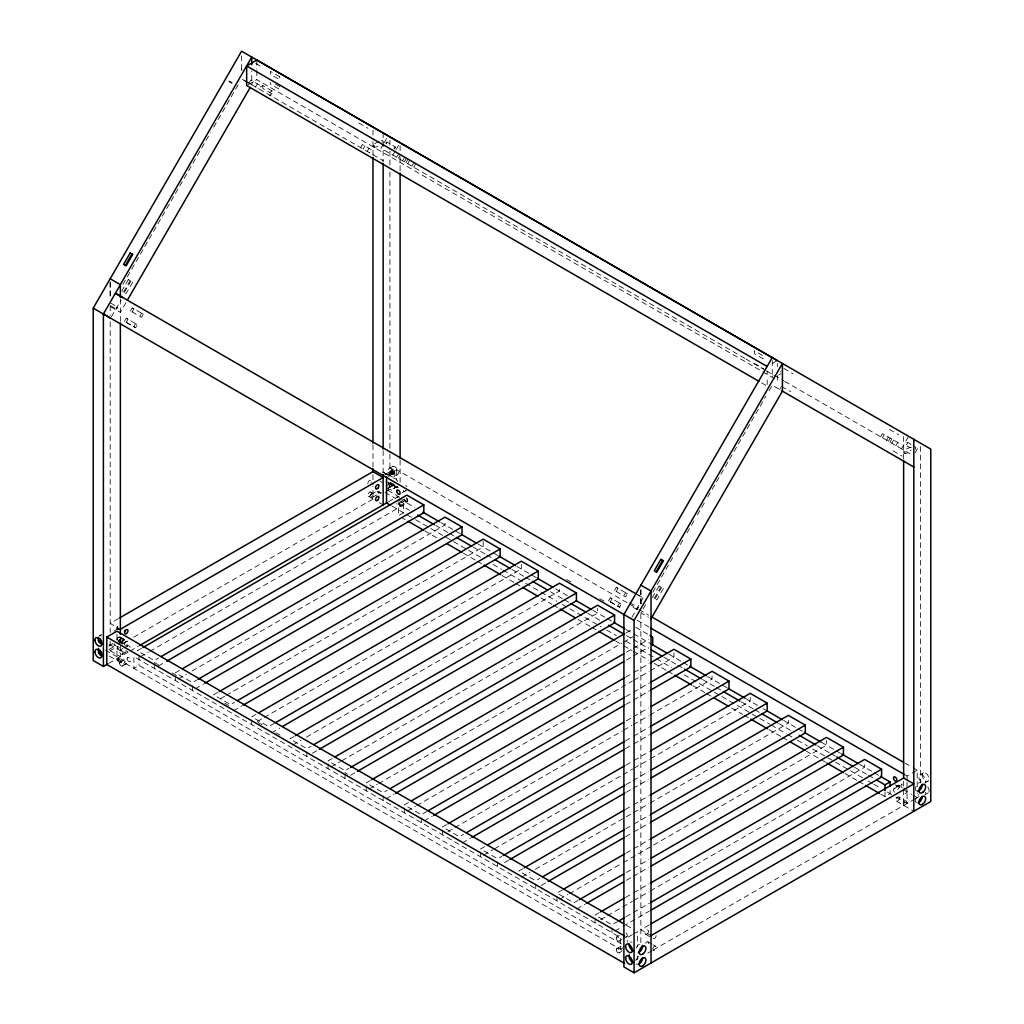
<?xml version="1.0" encoding="UTF-8"?>
<svg xmlns="http://www.w3.org/2000/svg" width="1024" height="1024" viewBox="0 0 1024 1024"><rect width="100%" height="100%" fill="white"/><g stroke="black" fill="none" stroke-linecap="round" stroke-linejoin="round"><path stroke-width="0.75" stroke-dasharray="5 3.75" d="M110.182 295.706L110.182 280.32L110.182 296.346M640.858 603.622L640.858 586.714M393.907 148.429L395.482 147.034L394.33 149.03M381.453 140.8L382.515 140.467L383.117 142.016M772.25 376.32L773.094 375.834M780.762 371.187L780.838 371.981M385.446 143.27L386.867 142.003L395.354 146.906M122.918 284.403L210.522 132.685M213.709 127.168L239.987 81.651M123.584 292.058L130.176 280.64M124.326 292.493L130.918 281.075M111.373 316.8L120.973 300.198M248.986 83.162L250.79 80.051L259.917 85.325L258.125 88.435M251.533 84.634L253.325 81.523M125.926 302.694L120.358 312.346L110.182 306.47M255.578 86.976L257.382 83.853M124.442 321.344L126.234 318.234L137.357 324.659L135.565 327.77L124.442 321.344L135.565 327.77M130.445 310.963L132.237 307.853L143.36 314.278L141.555 317.389L130.445 310.963L132.237 312L134.042 308.89L132.237 307.853M126.234 322.381L128.038 319.27L126.234 318.234M133.76 326.72L135.565 323.61L137.357 324.659M360.602 147.61L362.406 144.499L371.533 149.773L369.741 152.883M363.149 149.082L364.941 145.958M367.194 151.411L368.998 148.301M383.322 144.115L380.915 148.262L744.998 358.464M384.115 142.72L388.109 135.808M392.909 155.187L395.302 151.027M396.109 149.645L400.102 142.72M396.582 157.299L398.374 154.189M398.374 158.349L400.179 155.226M402.573 160.768L404.378 157.645M404.378 161.805L406.17 158.694M405.901 162.688L407.706 159.578M407.706 163.725L409.498 160.614M411.904 166.144L413.696 163.034M413.696 167.194L415.501 164.07M608.486 600.806L610.291 597.696L621.402 604.122L619.61 607.232L608.486 600.806L619.61 607.232M614.49 590.426L616.282 587.315L627.405 593.741L625.613 596.851L614.49 590.426L616.282 591.462L618.086 588.352L616.282 587.315M610.278 601.843L612.083 598.733L610.291 597.696M617.805 606.182L619.61 603.072L621.402 604.122M631.872 617.306L643.072 597.939L637.082 594.458M645.632 604.582L640.858 612.851L648.486 617.254M652.8 592.166L672.704 557.683M675.891 552.166L683.059 539.75M687.04 532.851L694.208 520.435M697.395 514.918L704.563 502.515M707.75 496.998L765.875 396.301M769.062 390.784L772.25 385.267L782.208 391.014M654.259 598.451L660.851 587.021M655.002 598.874L661.594 587.456M779.661 389.542L780.864 387.469M880.627 436.762L882.432 433.651L899.546 443.533L897.741 446.656M882.432 437.811L884.224 434.688M886.618 440.23L888.422 437.12M888.422 441.267L890.214 438.157M889.958 442.15L891.75 439.04M891.75 443.187L893.555 440.077M895.949 445.606L897.741 442.496M901.414 448.768L908.608 436.314M915.008 452.928L919.002 446.003M386.496 143.872L386.867 142.003M117.939 646.438L117.107 648.179L117.67 648.986L119.219 647.616L117.299 648.819L118.042 646.362M379.277 141.645C367.731 145.19 374.387 151.373 381.683 143.027M374.426 147.226L374.426 145.843L373.222 145.152M115.674 645.645L113.818 643.814L114.65 645.325L115.917 645.453L108.89 649.562M911.155 447.296C900.288 449.446 902.31 458.304 911.155 450.074M905.088 453.568L905.088 452.186L903.898 451.494M398.144 487.386L397.222 487.629L385.011 480.589M915.251 449.434L915.981 447.539L912.218 445.312M247.936 84.813L256.832 79.68L753.805 366.592M260.224 87.014L262.771 85.542L272.09 90.931L272.09 93.862L269.555 95.334M269.555 92.403L272.09 90.931M118.477 618.56L110.182 623.347L119.078 628.493A1.344 0.768 60 0 0 118.694 629.696M389.414 468.352L392.806 466.406M390.49 470.618L393.152 469.568L394.688 471.283L394.829 473.318L393.562 474.061L392.166 474.368L390.63 472.653L390.49 470.618L393.152 469.568M385.728 474.125L392.435 470.259M114.01 631.04L119.424 627.904M390.63 472.653L391.898 471.91L391.757 469.875M387.814 474.803L396.71 469.67L627.891 603.136M393.562 474.061L393.421 472.026L394.688 471.283M388.826 476.032L394.163 472.947M392.166 474.368L394.829 473.318M393.83 476.851A4.8 2.765 60 0 0 392.755 469.568A4.8 2.765 60 0 0 388.288 471.398A4.8 2.765 60 0 0 393.83 476.851L397.222 474.893A4.8 2.765 60 0 0 396.147 467.61A4.8 2.765 60 0 0 391.68 469.44A4.8 2.765 60 0 0 397.222 474.893M108.774 645.939L112.845 643.584M118.208 640.486L120.922 638.925M371.008 494.49L376.435 491.354M387.226 485.133L391.283 482.79M390.758 484.442L392.038 483.712L393.574 485.427L394.957 485.12L392.294 486.17L390.758 484.442L390.618 482.406M118.451 644.058L122.522 641.702M372.608 497.267L376.678 494.912M387.597 488.614L394.291 484.749A1.6 0.922 60 0 1 392.704 483.968M392.294 486.17L393.574 485.427M110.182 641.178L110.182 650.752L117.094 646.758M122.624 643.571L128.166 640.371M133.696 637.184L372.979 499.034L372.979 486.259M387.315 490.752L389.926 489.242L393.741 491.443M394.291 488.307L397.683 486.349A4.8 2.765 60 0 1 392.909 484.25M119.859 650.253L122.714 648.614M123.674 648.051L127.795 645.67M122.24 654.374A2.394 1.382 60 0 0 121.843 650.79A2.394 1.382 60 0 0 119.526 651.52A2.394 1.382 60 0 0 122.24 654.374L127.629 651.251M402.15 492.787L407.232 489.856M108.621 663.411L128.653 651.84M130.035 651.034L138.33 646.246M388.365 501.901L397.491 496.627M141.453 648.358L137.306 650.752L154.266 660.544L158.413 658.15M119.898 661.965L127.526 657.562M398.4 503.923L403.494 500.992L403.494 512.742L398.4 515.674L398.4 503.923L409.459 510.31M122.509 665.971L130.138 661.568M399.603 506.01L407.232 501.594A2.394 1.382 60 0 0 406.477 497.882M140.07 656.986L148.365 652.198M149.747 651.405L406.886 502.95L406.886 498.253M621.453 943.974L139.008 665.434L133.914 668.378L133.914 656.627L620.506 937.562L620.506 949.312L624.32 947.11M158.413 665.984L165.325 661.99M179.597 670.387L175.45 672.781L192.41 682.573L196.557 680.179M178.214 679.014L186.509 674.227M192.038 671.027L445.03 524.979L445.03 520.269M195.174 688.806L203.469 684.019M772.25 363.546L777.331 360.602L777.331 366.63M217.754 692.403L213.606 694.81L230.554 704.589L234.701 702.195M778.547 375.053L780.966 373.645M220.518 698.65L224.666 696.256M226.048 695.45L483.174 546.995L483.174 540.736M233.318 710.822L241.613 706.035M255.898 714.432L251.75 716.826L268.71 726.618L274.24 723.43M257.28 721.472L262.81 718.272M264.192 717.478L521.331 569.024L521.331 564.326M271.475 732.851L279.77 728.064M294.042 736.461L289.894 738.854L306.854 748.646L311.002 746.253M292.659 745.088L300.954 740.301M306.483 737.101L559.475 591.04L559.475 586.342M312.384 753.28L317.914 750.093M332.186 758.477L328.038 760.87L344.998 770.662L349.146 768.269M330.803 767.117L340.493 761.523M341.875 760.73L597.619 613.069L597.619 608.371M350.528 775.309L356.058 772.109M370.342 780.506L366.195 782.899L383.142 792.691L387.29 790.298M626.086 632.845L632.998 628.864M368.96 789.133L377.254 784.346M378.637 783.552L621.939 643.072M623.322 642.278L632.998 636.685M626.458 652.211L631.987 649.024M633.37 648.23L648.576 639.45M385.907 798.925L394.202 794.138M626.458 660.045L631.987 656.858M633.37 656.051L648.576 647.283M408.486 802.534L404.339 804.928L421.299 814.72L426.829 811.52M625.523 677.222L632.435 673.229M633.818 672.435L649.037 663.654M407.104 811.162L415.398 806.374M416.781 805.568L632.435 681.062M633.818 680.269L649.037 671.488M650.419 670.682L673.92 657.114L673.92 650.854M625.894 696.589L649.395 683.021M424.064 820.954L432.358 816.154M625.894 704.422L649.395 690.854M446.63 824.55L442.483 826.944L459.443 836.736L463.59 834.342M626.355 720.794L631.885 717.606M633.267 716.8L648.474 708.032M448.013 831.59L453.542 828.39M454.925 827.597L622.208 731.021M623.59 730.227L631.885 725.44M633.267 724.634L648.474 715.853M649.856 715.059L712.064 679.142L712.064 674.445M625.331 740.966L632.243 736.973M633.626 736.166L648.832 727.398M462.208 842.97L470.502 838.182M625.331 748.787L632.243 744.806M633.626 744L648.832 735.219M484.787 846.579L480.64 848.973L497.587 858.765L501.734 856.371M625.792 765.171L632.704 761.178M634.086 760.384L649.293 751.603M483.405 855.206L493.082 849.626M494.464 848.819L621.645 775.398M623.027 774.592L632.704 769.011M634.086 768.205L649.293 759.437M650.675 758.63L750.208 701.171L750.208 696.474M626.15 784.538L631.68 781.338M633.062 780.544L648.269 771.763M504.499 862.605L508.646 860.211M626.15 792.371L631.68 789.171M633.062 788.378L648.269 779.597M522.931 868.608L518.784 871.002L535.731 880.781L539.878 878.387M625.229 809.536L632.141 805.555M633.523 804.749L648.73 795.968M521.549 877.235L529.843 872.448M535.373 869.248L632.141 813.376M633.523 812.582L648.73 803.802M650.112 803.008L788.352 723.187L788.352 718.49M625.6 828.902L632.512 824.922M633.894 824.115L649.101 815.334M541.261 885.427L546.79 882.227M625.6 836.736L632.512 832.742M633.894 831.949L649.101 823.168M562.458 889.83L556.928 893.018L573.888 902.81L578.035 900.416M626.048 853.12L649.549 839.552M559.693 899.251L567.987 894.464M569.37 893.67L621.901 863.347M623.283 862.541L826.509 745.216L826.509 740.518M626.419 872.486L631.949 869.286M633.331 868.493L648.538 859.712M576.653 909.043L584.947 904.256M626.419 880.307L631.949 877.12M633.331 876.326L648.538 867.546M599.219 912.653L595.072 915.046L612.032 924.838L617.562 921.638M625.485 897.485L632.397 893.491M633.779 892.698L648.986 883.917M600.602 919.68L606.131 916.493M607.514 915.699L632.397 901.325M633.779 900.531L648.986 891.75M650.368 890.957L864.653 767.245L864.653 760.973M625.856 916.851L649.357 903.283M614.797 931.072L621.709 927.078M623.091 926.285L649.357 911.117M616.768 936.947L619.315 935.488M619.162 941.107L621.709 939.635M622.976 938.906L626.79 936.704M632.371 934.63L627.29 937.562L627.29 942.131M633.651 933.888L637.466 931.686L637.466 946.918M649.152 924.941L640.858 929.728L651.021 935.603M904.269 774.451L907.034 776.051L910.848 773.85M912.128 773.107L917.21 770.176L917.21 791.488M616.768 948.698L621.85 945.766M894.08 788.595L901.709 784.192M920.09 774.746L923.482 772.787M880.845 794.214L884.992 796.608L890.086 793.664L890.086 787.802M619.162 952.858L621.709 951.386M924.506 783.232L927.898 781.274A4.8 2.765 60 0 0 926.81 773.99A4.8 2.765 60 0 0 922.355 775.821A4.8 2.765 60 0 0 927.898 781.274M635.635 960.154L638.246 958.643M647.77 953.152L651.917 950.746M653.299 949.952L914.086 799.386M914.662 799.053L920.602 795.622M928.346 792.742L924.954 794.688A4.8 2.765 60 0 0 925.67 792.218M398.042 487.462C396.582 488.218 396.518 485.158 397.222 487.629M241.997 69.338L241.69 70.49M641.28 603.162L640.883 604.032M637.478 609.754L631.04 606.221M911.002 444.621C905.523 438.605 903.386 447.142 911.014 447.386M906.176 444.595L907.366 443.904L907.366 442.522M117.798 307.123L116.595 307.814L116.595 309.21L117.926 307.251L110.528 302.938M638.515 607.949L637.274 608.077L637.094 609.715M762.445 355.43L754.445 350.822L754.445 353.754L763.776 359.142L763.776 356.198M255.731 63.526L262.323 67.328M358.81 123.034L367.949 128.307M783.859 368.435L792.998 373.709M889.485 429.414L898.611 434.688M275.725 84.224L279.718 86.528L279.718 89.459L270.4 84.083L270.4 82.611M754.445 363.546L763.776 368.922M745.907 358.989L765.76 370.445M766.669 370.97L783.757 380.838M784.666 381.363L912.026 454.899M755.187 367.398L774.566 378.586M781.453 386.432L790.592 391.706M893.069 450.88L902.208 456.154M272.09 93.862L262.771 88.486L262.771 85.542M246.669 81.818L241.574 78.886L383.142 160.627M247.936 82.56L251.75 84.762L251.75 70.912M761.626 382.861L767.168 386.061M637.53 594.739L643.072 597.939M629.824 602.739L638.298 607.642M629.274 603.942L637.581 608.73M638.963 609.536L648.653 615.13M904.755 762.982L911.667 766.976M913.062 767.782L917.21 770.176M110.541 305.702L116.595 309.21M383.846 472.371L387.238 474.33M566.502 579.443L572.032 582.63M599.718 598.618L605.261 601.818M637.094 620.198L649.562 627.392M635.763 627.264L648.806 634.79M380.186 481.331L382.438 482.624M387.84 490.33L397.325 495.821M402.829 498.982L405.542 500.544A1.6 0.922 -60 0 1 405.03 503.04A1.6 0.922 -60 0 1 403.635 502.234A1.6 0.922 -60 0 1 405.542 500.544M898.957 785.267A2.394 1.382 -60 0 1 898.086 789.005A2.394 1.382 -60 0 1 896.09 787.648A2.394 1.382 -60 0 1 898.957 785.267L905.318 788.928M399.475 498.675L414.707 507.469M440.819 522.534L461.99 534.758M478.144 544.09L491.968 552.064M493.35 552.87L500.134 556.787M516.851 566.438L538.278 578.816M555.546 588.787L567.296 595.558M592.87 610.33L605.734 617.754M607.13 618.56L614.579 622.861M626.048 629.491L651.418 644.134M668.902 654.221L681.882 661.722M683.264 662.515L690.867 666.906M707.61 676.57L729.011 688.934M745.562 698.483L758.029 705.69M763.251 708.698L767.168 710.95M783.642 720.474L796.774 728.051M798.157 728.845L802.317 731.251M821.696 742.438L835.533 750.426M836.173 750.797L843.456 755.008M859.674 764.365L872.909 772.006M874.291 772.813L881.6 777.024M895.066 784.794L901.978 788.787M903.373 789.594L911.667 794.381M913.062 795.187L917.21 797.581L917.21 793.011M385.011 492.403L395.866 498.662M398.502 500.198L403.93 503.334M378.893 492.314L381.158 493.619M435.725 525.478L448.166 532.659M449.549 533.453L455.078 536.653M473.05 547.021L485.491 554.202M486.874 555.008L492.403 558.195M511.757 569.37L524.198 576.55M525.581 577.357L531.11 580.544M550.464 591.718L562.906 598.899M564.288 599.706L569.818 602.893M587.789 613.274L600.23 620.454M626.496 635.61L632.026 638.81M633.408 639.603L648.614 648.384M663.821 657.165L676.262 664.346M677.645 665.139L683.174 668.339M702.528 679.514L714.97 686.694M716.352 687.488L721.882 690.688M741.235 701.862L753.677 709.043M755.059 709.837L760.589 713.024M778.56 723.405L791.002 730.586M817.267 745.754L829.709 752.934M831.091 753.728L835.226 756.122M854.579 767.296L867.021 774.49M868.403 775.283L873.933 778.47M370.778 492.058A2.394 1.382 -60 0 1 370.022 495.782A2.394 1.382 -60 0 1 367.949 494.579A2.394 1.382 -60 0 1 370.778 492.058L374.592 494.259M898.957 797.005A2.394 1.382 -60 0 1 898.086 800.755A2.394 1.382 -60 0 1 896.09 799.398A2.394 1.382 -60 0 1 898.957 797.005L906.586 801.408A2.394 1.382 -60 0 1 905.715 805.158A2.394 1.382 -60 0 1 903.718 803.802A2.394 1.382 -60 0 1 906.586 801.408M392.077 506.15L414.221 518.938M415.603 519.731L429.453 527.731M430.835 528.525L480.909 557.427M493.133 564.493L501.645 569.408M503.027 570.202L556.928 601.331M562.342 604.454L601.165 626.867M606.643 630.029L616.371 635.648M626.022 641.216L671.706 667.584M684.109 674.752L769.818 724.237M771.2 725.03L786.406 733.811M787.789 734.605L791.936 736.998M797.466 740.198L807.373 745.907M812.672 748.979L862.746 777.882M868.275 781.082L872.435 783.475M873.818 784.282L880.73 788.275M887.322 792.077L894.579 796.262M895.962 797.069L907.034 803.456L907.034 789.747M368.384 496.218L373.466 499.149M379.328 502.707L383.142 504.909M896.461 801.101L913.818 811.29M401.165 517.274L405.312 519.667M424.666 530.842L437.107 538.022M463.373 553.19L475.814 560.371M477.197 561.165L482.726 564.352M502.08 575.526L514.522 582.72M515.904 583.514L520.051 585.907M540.787 597.875L551.846 604.262M553.229 605.056L558.758 608.256M578.112 619.43L590.554 626.611M591.936 627.405L596.083 629.798M615.437 640.973L622.349 644.966M623.731 645.76L632.026 650.547M633.408 651.354L648.614 660.134M654.144 663.322L666.586 670.502M667.968 671.309L673.498 674.496M692.851 685.67L705.293 692.851M706.675 693.645L712.205 696.845M731.558 708.019L742.618 714.406M744 715.2L749.53 718.387M768.883 729.562L781.325 736.742M782.707 737.549L786.854 739.942M806.208 751.117L820.032 759.091M821.414 759.898L825.562 762.291M844.902 773.466L857.344 780.646M858.726 781.44L864.256 784.627M118.566 629.082L120.461 630.17M645.594 934.246L651.942 937.92M626.394 925.299L634.688 930.086M119.808 636.902L127.437 641.306M647.987 941.85L651.802 944.051M653.069 944.781L655.616 946.253M119.834 637.158L124.928 640.09M121.907 639.117A1.344 0.768 60 0 0 123.328 640.883A1.344 0.768 60 0 0 123.328 638.989A1.344 0.768 60 0 0 121.907 639.117L123.802 640.205M118.694 640.96L120.589 642.061M118.784 641.843L122.662 644.019M154.214 662.477L159.744 665.664M172.186 672.845L177.715 676.045M224.704 703.181L228.851 705.574M257.882 722.33L262.029 724.723M275.853 732.71L280 735.104M344.973 772.608L347.738 774.208M109.363 644.25L124.211 652.838M110.182 650.752L120.358 656.627L120.358 635.878M105.408 650.086L125.824 661.862A1.6 0.922 -60 0 1 125.312 664.358A1.6 0.922 -60 0 1 123.93 663.552A1.6 0.922 -60 0 1 125.824 661.862M622.234 950.31L116.966 658.586L116.966 646.413M109.376 656.064L124.224 664.653M627.405 593.741L625.613 592.691L623.808 595.814L625.613 596.851M143.36 314.278L141.568 313.229L139.763 316.352L141.555 317.389M391.885 470.298L393.421 472.026M391.898 471.91L393.434 473.638M393.549 483.814L393.69 485.85M920.602 446.426L920.602 782.874M907.034 776.051L907.034 780.621M907.034 782.144L907.034 788.224M903.642 436.518L903.642 458.982M903.642 781.056L903.642 805.414M884.992 792.205L884.992 796.608M777.331 375.667L777.331 380.186M772.25 360.653L772.25 376.038M767.168 370.995L767.168 374.003M767.168 380.032L767.168 384.55M640.858 589.952L640.858 604.326M640.858 613.901L640.858 943.437M637.466 956.045L637.466 959.091M612.032 927.974L612.032 932.672M595.072 918.182L595.072 922.88M556.928 896.154L556.928 900.851M535.731 883.917L535.731 888.614M497.587 861.901L497.587 866.598M480.64 852.109L480.64 856.806M442.483 830.08L442.483 834.778M421.299 817.843L421.299 822.541M404.339 808.051L404.339 812.762M400.102 145.92L400.102 150.694M400.102 157.082L400.102 171.43M400.102 460.032L400.102 482.368M396.71 469.67L396.71 480.32M389.926 140.045L389.926 149.606M389.926 151.206L389.926 165.555M389.926 171.93L389.926 452.57M389.926 454.17L389.926 476.493M389.926 482.867L389.926 489.242M383.142 132.941L383.142 161.677M383.142 450.624L383.142 472.973M383.142 795.827L383.142 800.525M372.979 130.138L372.979 139.84M372.979 141.427L372.979 155.802M372.979 444.749L372.979 467.11M372.979 474.675L372.979 484.659M366.195 786.035L366.195 790.733M344.998 773.798L344.998 778.496M328.038 764.006L328.038 768.704M306.854 751.77L306.854 756.467M256.832 60.096L256.832 69.133M256.832 70.643L256.832 79.68M251.75 719.962L251.75 724.659M241.574 55.821L241.574 69.658M192.41 685.696L192.41 690.394M175.45 675.917L175.45 680.614M154.266 663.68L154.266 668.378M139.008 655.168L139.008 665.434M120.358 299.034L120.358 321.382M116.966 634.227L116.966 640.32M110.182 305.92L110.182 315.507M110.182 321.894L110.182 632.486M405.709 490.214A1.6 0.922 -60 0 1 404.301 491.584A1.6 0.922 -60 0 1 403.635 490.419M393.088 483.917A1.6 0.922 60 0 1 392.717 485.594A1.6 0.922 60 0 1 391.13 484.083A1.6 0.922 60 0 1 391.77 482.675M630.464 942.042A4.8 2.765 60 0 1 632.115 942.323M636.224 948.07A4.8 2.765 -60 0 1 640.038 944.038M637.67 964.454A4.8 2.765 -60 0 1 636.339 963.878M636.109 960.115A4.8 2.765 -60 0 1 638.925 956.301M122.406 643.776A2.266 1.306 -60 0 1 123.238 640.627A2.266 1.306 -60 0 1 125.363 640.819A2.266 1.306 -60 0 1 123.789 643.904M117.107 640.038A2.266 1.306 -60 0 1 118.976 637.133A2.266 1.306 -60 0 1 120.205 638.886A2.266 1.306 -60 0 1 117.901 641.178A2.394 1.382 -60 0 0 120.269 638.669A2.394 1.382 -60 0 0 118.886 636.941A2.394 1.382 -60 0 0 116.966 640.064M119.642 642.598A1.344 0.768 60 0 1 118.976 641.894M118.733 641.267A1.344 0.768 60 0 1 119.77 640.499A1.344 0.768 60 0 1 120.461 642.534M126.003 650.227A1.6 0.922 -60 0 1 125.504 652.352A1.6 0.922 -60 0 1 123.955 652.506A1.6 0.922 -60 0 1 124.723 650.342M118.989 628.787A2.266 1.306 -60 0 1 116.966 628.16A2.266 1.306 -60 0 1 118.989 625.203M927.782 786.918A4.8 2.765 60 0 1 928.806 792.115A4.8 2.765 60 0 1 925.197 792.371M921.165 782.029A4.8 2.765 60 0 1 919.104 775.834A4.8 2.765 60 0 1 923.418 775.949A4.8 2.765 60 0 1 925.491 782.131M916.339 790.861A4.8 2.765 -60 0 1 916.096 786.227A4.8 2.765 -60 0 1 920.026 782.477M916.57 802.752A4.8 2.765 -60 0 1 915.738 798.976A4.8 2.765 -60 0 1 918.822 794.701M381.222 492.301A4.8 2.765 -60 0 1 378.406 491.75M382.323 472.23A4.8 2.765 -60 0 1 384.73 473.613M392.986 478.08A4.8 2.765 60 0 1 396.352 479.565M397.12 480.525A4.8 2.765 60 0 1 397.734 481.626M394.778 484.723A4.8 2.765 60 0 1 391.578 488.243A4.8 2.765 60 0 1 388.506 481.011M384.845 474.56A4.8 2.765 -60 0 1 388.237 476.518M387.891 486.746A4.8 2.765 -60 0 1 387.661 490.778M99.802 635.891A4.8 2.765 -60 0 1 101.453 634.266M99.123 635.955A4.8 2.765 60 0 1 101.44 635.93M894.579 792.23A2.394 1.382 60 0 1 893.926 788.685A2.394 1.382 60 0 1 896.704 790.797M397.965 501.786A2.394 1.382 60 0 1 400.038 504.371A2.394 1.382 60 0 1 398.848 506.074A2.394 1.382 60 0 1 396.762 503.488M902.208 787.827A2.394 1.382 60 0 1 901.414 784.397A2.394 1.382 60 0 1 904.102 785.83M405.594 485.632A2.394 1.382 60 0 1 406.886 486.566M407.232 501.594A2.394 1.382 60 0 1 404.403 499.085M127.155 646.592A2.394 1.382 60 0 1 128.384 645.67A2.394 1.382 60 0 1 130.176 647.398M626.035 932.992A2.394 1.382 60 0 1 627.29 935.603A2.394 1.382 60 0 1 626.035 936.768M124.672 644.928A2.394 1.382 -60 0 1 126.221 641.498A2.394 1.382 -60 0 1 127.936 642.88A2.394 1.382 -60 0 1 125.504 645.606M119.168 628.838A2.394 1.382 -60 0 1 116.966 628.326A2.394 1.382 -60 0 1 119.027 625.139M367.949 483.84A2.394 1.382 -60 0 1 369.357 480.576A2.394 1.382 -60 0 1 371.277 481.408M371.226 481.958A2.394 1.382 -60 0 1 371.046 482.522M645.594 943.232A2.394 1.382 -60 0 1 648.128 941.952A2.394 1.382 -60 0 1 647.642 945.126M906.586 789.67A2.394 1.382 -60 0 1 905.715 793.408A2.394 1.382 -60 0 1 903.731 792.051M656.115 935.603A2.394 1.382 -60 0 1 654.643 938.394A2.394 1.382 -60 0 1 652.774 938.035M652.774 948.762A2.394 1.382 -60 0 1 655.386 946.163A2.394 1.382 -60 0 1 655.386 949.363A2.394 1.382 -60 0 1 652.774 949.786M117.12 659.75C119.168 663.36 119.949 654.362 117.146 659.635C119.142 663.501 119.898 654.234 117.12 659.75M399.078 497.267L398.758 496.64L399.078 497.267M379.725 492.506L378.688 493.325L377.485 491.546L379.392 493.35L378.88 490.867L379.725 492.506M397.082 497.677L398.157 496.614L397.146 497.562M128.384 279.603L121.792 291.021L126.131 293.53L132.723 282.112L128.384 279.603M659.059 585.984L652.467 597.402L656.806 599.91L663.398 588.493L659.059 585.984M279.718 76.736L270.4 71.36L270.4 74.291L279.718 79.68L279.718 76.736M390.899 471.795A1.6 0.922 60 0 0 392.666 473.779A1.6 0.922 60 0 0 392.512 471.424A1.6 0.922 60 0 0 390.899 471.795M392.166 471.053A1.6 0.922 60 0 0 393.946 473.05A1.6 0.922 60 0 0 393.792 470.694A1.6 0.922 60 0 0 392.166 471.053M370.675 495.219A1.6 0.922 60 0 0 372.378 497.344A1.6 0.922 60 0 0 372.378 495.066A1.6 0.922 60 0 0 370.675 495.219M120.589 639.654A1.6 0.922 60 0 0 122.291 641.779A1.6 0.922 60 0 0 122.291 639.501A1.6 0.922 60 0 0 120.589 639.654M127.142 658.765A2.394 1.382 60 0 0 129.805 661.734A2.394 1.382 60 0 0 129.536 658.202A2.394 1.382 60 0 0 127.142 658.765M119.514 663.168A2.394 1.382 60 0 0 122.176 666.138A2.394 1.382 60 0 0 121.907 662.605A2.394 1.382 60 0 0 119.514 663.168M616.269 938.048A2.394 1.382 60 0 0 618.816 941.21A2.394 1.382 60 0 0 618.816 937.818A2.394 1.382 60 0 0 616.269 938.048M616.269 949.798A2.394 1.382 60 0 0 618.816 952.96A2.394 1.382 60 0 0 618.816 949.568A2.394 1.382 60 0 0 616.269 949.798M647.232 933.811A2.394 1.382 -60 0 0 647.987 930.099A2.394 1.382 -60 0 0 645.146 932.621A2.394 1.382 -60 0 0 647.232 933.811"/><path stroke-width="1.5" d="M98.573 639.078L100.109 639.13L101.504 641.05L101.363 642.918L99.827 642.867L98.432 640.947L98.573 639.078L99.853 638.336M98.714 650.867L98.573 652.736L99.955 654.656L101.491 654.707L101.632 652.838L100.25 650.918L98.714 650.867L99.981 650.138M107.315 664.154L103.398 666.419L93.222 660.544L93.222 308.147L241.574 51.2L930.778 449.101L930.778 801.498L634.074 972.8L623.898 966.925L623.898 614.541L772.25 357.581M125.389 265.408L131.981 253.99M103.398 666.419L103.398 314.022L251.75 57.075L251.75 64.768M127.514 299.93L250.15 87.514M656.064 571.802L662.656 560.371M634.074 972.8L634.074 620.403L782.426 363.456L782.426 391.142L651.021 618.726M758.861 381.261L246.669 85.542L246.669 65.971L256.832 60.096L777.331 360.602M119.859 617.754L372.979 471.629L383.142 477.504L120.358 629.222M98.432 640.947L99.712 640.218M624.525 963.366L106.79 664.461L106.79 637.056L116.966 631.181L623.616 923.699M99.955 654.656L101.235 653.926M139.712 645.453L387.059 502.643M142.835 647.565L406.886 495.117L423.834 504.909L423.834 512.742L166.707 661.197M161.178 656.55L423.834 504.909M182.362 668.787L445.03 517.146L461.99 526.925L461.99 534.758L204.851 683.213M197.939 679.373L461.99 526.925M219.136 691.61L483.174 539.162L500.134 548.954L500.134 556.787L242.995 705.242M237.466 700.608L500.134 548.954M258.662 712.832L521.331 561.19L538.278 570.982L538.278 578.816L282.534 726.464M275.622 722.624L538.278 570.982M295.424 735.654L559.475 583.219L576.422 592.998L576.422 600.832L319.296 749.286M313.766 744.653L576.422 592.998M334.963 756.89L597.619 605.235L614.579 615.027L614.579 622.861L357.44 771.315M350.528 767.475L614.579 615.027M371.725 779.712L624.704 633.651M390.054 788.698L623.693 653.811M395.584 793.331L623.693 661.645M411.251 800.934L624.141 678.016M650.419 662.861L673.92 649.293L690.867 659.072L690.867 666.906L650.778 690.048M428.211 810.726L624.512 697.382M650.778 682.227L690.867 659.072M433.741 815.36L624.512 705.216M448.013 823.757L623.59 722.394M651.238 706.432L712.064 671.309L729.011 681.101L729.011 688.934L650.214 734.426M466.355 832.742L623.949 741.76M650.214 726.592L729.011 681.101M471.885 837.389L623.949 749.594M487.552 844.979L624.41 765.965M650.675 750.797L750.208 693.338L767.168 703.13L767.168 710.95L651.034 777.997M503.117 855.565L624.768 785.331M651.034 770.163L767.168 703.13M510.029 859.405L624.768 793.165M524.314 867.802L623.846 810.342M650.112 795.174L788.352 715.366L805.312 725.146L805.312 732.979L650.483 822.374M542.643 876.8L624.218 829.709M650.483 814.541L805.312 725.146M548.173 881.434L624.218 837.542M563.84 889.037L624.666 853.914M650.931 838.746L826.509 737.382L843.456 747.174L843.456 755.008L651.302 865.946M579.418 899.622L623.654 874.074M651.302 858.112L843.456 747.174M586.33 903.462L623.654 881.907M600.602 911.859L624.102 898.291M650.368 883.123L864.653 759.411L881.6 769.203L881.6 777.024L650.739 910.323M618.944 920.845L624.474 917.658M650.739 902.49L881.6 769.203M876.698 780.07L884.992 784.858L890.086 781.926L890.086 786.33M650.534 924.134L903.642 778.01L913.818 783.885L651.021 935.603M246.669 65.971L767.168 366.477M781.926 390.861L913.818 467.008M229.21 81.434L231.846 82.957M110.182 278.784L120.358 284.659L120.358 297.434M640.858 585.165L651.021 591.04L651.021 963.008M636.147 593.946L115.392 293.261L122.573 297.434M651.418 616.73L903.373 762.189M650.944 628.198L904.269 774.451M93.222 308.147L634.074 620.403M650.112 635.546L652.723 637.056L652.723 644.877M422.848 512.166L439.437 521.741M461.555 534.515L476.762 543.296M498.88 556.058L515.469 565.632M537.587 578.406L552.781 587.187M576.282 600.755L591.488 609.536M613.606 622.298L624.666 628.685M652.314 644.646L667.52 653.427M689.638 666.202L706.227 675.776M728.346 688.55L744.934 698.125M767.053 710.886L782.259 719.667M804.378 732.442L820.966 742.016M841.702 753.984L858.291 763.571M880.41 776.333L890.086 781.926M417.754 515.098L434.342 524.672M456.461 537.446L471.667 546.227M495.168 559.795L510.374 568.576M532.493 581.338L547.699 590.118M571.2 603.686L586.406 612.467M608.525 625.242L623.731 634.022M651.379 649.984L662.438 656.358M684.557 669.133L701.146 678.707M723.264 691.482L739.853 701.056M761.971 713.83L777.178 722.611M799.296 735.373L815.885 744.96M836.608 756.928L853.197 766.502M390.694 505.344L386.534 502.95L386.534 477.069M408.077 521.254L423.283 530.035M446.784 543.603L461.99 552.384M484.109 565.158L500.698 574.733M522.816 587.507L538.022 596.288M560.141 609.05L575.347 617.83M598.848 631.398L614.054 640.179M674.88 675.29L691.469 684.877M713.587 697.638L728.794 706.419M750.912 719.194L767.501 728.768M789.619 741.542L804.826 750.31M826.944 763.085L843.52 772.659M865.638 785.434L879.462 793.408M106.79 637.056L624.525 935.962M103.386 314.022L110.566 318.182M913.818 439.322L913.818 811.29M903.642 460.582L903.642 778.278M884.992 784.858L884.992 790.733M400.102 173.018L400.102 458.445M383.142 163.264L383.142 449.037M383.142 474.573L383.142 504.909M372.979 157.402L372.979 443.162M372.979 468.698L372.979 471.898M120.358 322.97L120.358 634.278M633.498 950.72A4.8 2.765 60 0 1 629.043 943.731M633.715 962.483A4.8 2.765 60 0 1 630.016 959.552A4.8 2.765 60 0 1 629.222 954.854M642.432 945.421A4.8 2.765 -60 0 1 638.285 952.614M642.547 957.85A4.8 2.765 -60 0 1 638.502 964.288M125.043 630.298A2.266 1.306 -60 0 1 124.454 631.309M922.24 784.166A4.8 2.765 -60 0 1 917.786 791.155M922.291 796.506A4.8 2.765 -60 0 1 918.106 802.829M101.965 644.045A4.8 2.765 60 0 1 100.237 642.675M99.494 641.69A4.8 2.765 60 0 1 98.368 637.35M102.195 655.885A4.8 2.765 60 0 1 98.547 648.461M130.176 252.954L123.584 264.371L126.131 265.843L132.723 254.426L130.176 252.954M660.851 559.334L654.259 570.752L656.806 572.224L663.398 560.806L660.851 559.334M642.778 965.811A4.8 2.765 -60 0 0 645.363 958.221A4.8 2.765 -60 0 0 639.501 962.074A4.8 2.765 -60 0 0 642.778 965.811M643.43 953.562A4.8 2.765 -60 0 0 644.941 946.138A4.8 2.765 -60 0 0 639.27 951.168A4.8 2.765 -60 0 0 643.43 953.562M625.6 946.675A4.8 2.765 60 0 0 630.899 952.666A4.8 2.765 60 0 0 630.451 945.638A4.8 2.765 60 0 0 625.6 946.675M625.626 958.694A4.8 2.765 60 0 0 631.091 964.365A4.8 2.765 60 0 0 630.246 957.158A4.8 2.765 60 0 0 625.626 958.694M98.982 652.378A1.6 0.922 60 0 0 100.838 654.221A1.6 0.922 60 0 0 100.48 651.776A1.6 0.922 60 0 0 98.982 652.378M98.854 640.589A1.6 0.922 60 0 0 100.71 642.419A1.6 0.922 60 0 0 100.352 639.987A1.6 0.922 60 0 0 98.854 640.589A1.6 0.922 60 0 0 100.698 642.419A1.6 0.922 60 0 0 100.352 639.987A1.6 0.922 60 0 0 98.854 640.589M922.931 792.256A4.8 2.765 -60 0 0 924.864 784.73A4.8 2.765 -60 0 0 919.091 789.338A4.8 2.765 -60 0 0 922.931 792.256M922.381 804.39A4.8 2.765 -60 0 0 925.197 796.813A4.8 2.765 -60 0 0 919.322 800.371A4.8 2.765 -60 0 0 922.381 804.39M94.938 640.294A4.8 2.765 60 0 0 100.224 646.285A4.8 2.765 60 0 0 99.776 639.258A4.8 2.765 60 0 0 94.938 640.294M94.963 652.314A4.8 2.765 60 0 0 100.416 657.984A4.8 2.765 60 0 0 99.571 650.778A4.8 2.765 60 0 0 94.963 652.314M893.491 778.266A2.394 1.382 60 0 0 896.205 781.133A2.394 1.382 60 0 0 895.821 777.549A2.394 1.382 60 0 0 893.491 778.266M396.71 491.2A2.394 1.382 60 0 0 399.258 494.362A2.394 1.382 60 0 0 399.258 490.97A2.394 1.382 60 0 0 396.71 491.2M126.362 633.587A2.394 1.382 -60 0 0 127.718 629.786A2.394 1.382 -60 0 0 124.787 631.629A2.394 1.382 -60 0 0 126.362 633.587M377.651 488.435A2.394 1.382 -60 0 0 378.406 484.723A2.394 1.382 -60 0 0 375.578 487.232A2.394 1.382 -60 0 0 377.651 488.435M377.651 500.186A2.394 1.382 -60 0 0 378.406 496.474A2.394 1.382 -60 0 0 375.578 498.982A2.394 1.382 -60 0 0 377.651 500.186"/></g></svg>
